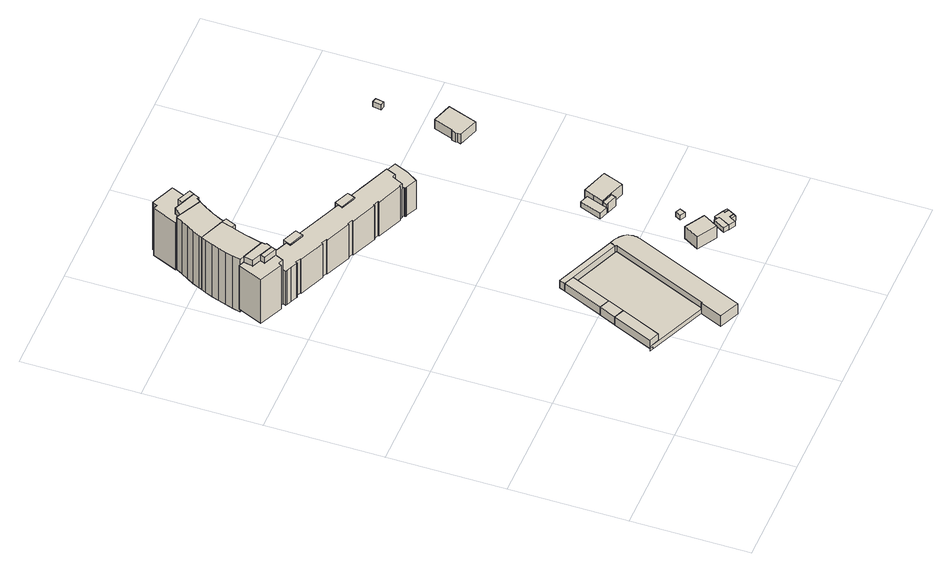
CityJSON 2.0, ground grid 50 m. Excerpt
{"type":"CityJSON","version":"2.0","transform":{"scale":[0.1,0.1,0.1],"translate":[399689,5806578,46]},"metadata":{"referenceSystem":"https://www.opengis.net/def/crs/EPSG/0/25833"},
"CityObjects":{
"building1":{"type":"Building","attributes":{"Gemeindeschluessel":"11000009","BezugspunktDach":"2200","function":"51009_1610","measuredHeight":4.31,"storeysAboveGround":0},"address":[{"country":"Germany","locality":"Berlin"}],"geometry":[{"type":"Solid","lod":"1","boundaries":[[[[0,1,2,3]],[[4,5,6,7]],[[4,7,3,2]],[[5,4,2,1]],[[6,5,1,0]],[[7,6,0,3]]]]}]},
"building2":{"type":"Building","attributes":{"Gemeindeschluessel":"11000009","function":"31001_3211"},"address":[{"country":"Germany","locality":"Berlin","thoroughfareNumber":"17 (3)","thoroughfareName":"Uranusstraße"}],"children":["building2-1","building2-2","building2-3","building2-4"]},
"building2-1":{"type":"BuildingPart","attributes":{"BezugspunktDach":"2200","measuredHeight":2.23,"storeysAboveGround":1},"parents":["building2"],"geometry":[{"type":"MultiSurface","lod":"1","boundaries":[[[8,9,10,11,12,13,14,15,16]],[[17,18,19,20,21,22,23,24,25]],[[17,25,26,27,28]],[[18,17,15,28,29,14]],[[19,18,14,13]],[[20,19,30,31]],[[21,20,12,11]],[[25,24,8,16]],[[28,27,26,16,15,32]],[[14,29,28,15]],[[31,30,13,12,33]],[[34,22,21,11,10]],[[22,10,9,23]],[[23,9,8,24]]]}]},
"building2-2":{"type":"BuildingPart","attributes":{"BezugspunktDach":"2200","measuredHeight":4.25,"storeysAboveGround":1},"parents":["building2"],"geometry":[{"type":"Solid","lod":"1","boundaries":[[[[1,35,36,2]],[[37,31,30,38]],[[37,38,2,36]],[[31,37,36,35]],[[30,13,12,31,35,1]],[[38,30,1,2]],[[31,12,13,30]]]]}]},
"building2-3":{"type":"BuildingPart","attributes":{"BezugspunktDach":"2200","measuredHeight":4.54,"storeysAboveGround":1},"parents":["building2"],"geometry":[{"type":"MultiSurface","lod":"1","boundaries":[[[39,0,3,40]],[[41,29,28,27]],[[41,27,40,3]],[[29,41,3,0]],[[28,15,14,29,0,39]],[[16,15,39,40]],[[29,14,15,28]],[[27,28,15,16]]]}]},
"building2-4":{"type":"BuildingPart","attributes":{"BezugspunktDach":"2200","measuredHeight":5.59,"storeysAboveGround":1},"parents":["building2"],"geometry":[{"type":"MultiSurface","lod":"1","boundaries":[[[42,43,44,45,46,47,48,49,50,51,52,53,54,55,56,57,58,59,60,61,62,63,64,65,66,67,68,69,70,71,72]],[[24,23,22,21,73,74,75,76,77,78,79,80,81,82,83,84,85,86,87,88,89,90,91,92,93,94,95,96,97,98,99]],[[24,99,72,71]],[[23,9,8,71,70]],[[10,9,70,69]],[[21,22,69,68],[21,11,10,22]],[[73,21,68,67]],[[74,73,67,66]],[[75,74,66,65]],[[76,75,65,64]],[[77,76,64,63]],[[78,77,63,62]],[[79,78,62,61]],[[80,79,61,60]],[[81,80,60,59]],[[82,81,59,58]],[[83,82,58,57]],[[84,83,57,56]],[[85,84,56,55]],[[86,85,55,54]],[[87,86,54,53]],[[88,87,53,52]],[[89,88,52,51]],[[90,89,51,50]],[[91,90,50,49]],[[92,91,49,48]],[[93,92,48,47]],[[94,93,47,46]],[[95,94,46,45]],[[96,95,45,44]],[[97,96,44,43]],[[98,97,43,42]],[[99,98,42,72]],[[24,8,9,23]],[[22,23,9,10]],[[11,21,22,10]]]}]},
"building3":{"type":"Building","attributes":{"Gemeindeschluessel":"11000009","BezugspunktDach":"2200","function":"51009_1610","measuredHeight":4,"storeysAboveGround":0},"address":[{"country":"Germany","locality":"Berlin"}],"geometry":[{"type":"Solid","lod":"1","boundaries":[[[[100,68,67,101,102]],[[103,104,105,33,106]],[[103,106,102,101]],[[104,103,101,67]],[[105,104,67,68]],[[33,105,68,100]],[[106,33,100,102]]]]}]},
"building4":{"type":"Building","attributes":{"Gemeindeschluessel":"11000009","function":"31001_1010"},"address":[{"country":"Germany","locality":"Berlin","thoroughfareNumber":"208, 210","thoroughfareName":"Ortolfstraße"},{"country":"Germany","locality":"Berlin","thoroughfareNumber":"11, 13, 15, 17, 19, 21","thoroughfareName":"Siriusstraße"}],"children":["building4-1","building4-2","building4-3","building4-4","building4-5","building4-6","building4-7","building4-8","building4-9","building4-10","building4-11","building4-12","building4-13"]},
"building4-1":{"type":"BuildingPart","attributes":{"BezugspunktDach":"2200","measuredHeight":28.2,"storeysAboveGround":9},"parents":["building4"],"geometry":[{"type":"Solid","lod":"1","boundaries":[[[[107,108,109,110,111,112,113,114,115,116,117,118,119,120,121,122,123]],[[124,125,126,127,128,129,130,131,132,133,134,135,136,137,138,139,140]],[[124,140,123,122]],[[125,124,122,121]],[[126,125,121,120]],[[127,126,120,119]],[[128,127,119,118]],[[129,128,118,117]],[[132,131,115,114]],[[133,132,114,113]],[[134,133,113,112]],[[135,134,112,111]],[[136,135,111,110]],[[137,136,110,109]],[[138,137,109,108]],[[140,139,107,123],[141,142,143,144]],[[130,129,117,116]],[[131,130,116,115]],[[139,138,108,107]],[[143,142,141,144]]]]}]},
"building4-2":{"type":"BuildingPart","attributes":{"BezugspunktDach":"2200","measuredHeight":28.29,"storeysAboveGround":9},"parents":["building4"],"geometry":[{"type":"MultiSurface","lod":"1","boundaries":[[[145,146,147,148,149,150,151]],[[139,138,152,153,154,155,156]],[[144,157,151,150]],[[139,156,158,159,141]],[[108,107,150,149]],[[152,138,149,148]],[[153,152,148,147]],[[160,161,147,146]],[[154,153,162,163]],[[156,155,164,159,157,165,166,145,151]],[[141,159,158,157,144]],[[138,139,107,108]],[[163,162,161,160]],[[155,154,146,145]],[[166,165,157,159,164]]]}]},
"building4-3":{"type":"BuildingPart","attributes":{"BezugspunktDach":"2200","measuredHeight":28.2,"storeysAboveGround":9},"parents":["building4"],"geometry":[{"type":"MultiSurface","lod":"1","boundaries":[[[167,168,169,116,115]],[[130,170,171,172,131]],[[170,130,116,169],[170,169,116,130]],[[171,170,169,168]],[[172,171,168,167]],[[131,172,167,115]],[[130,131,115,116]]]}]},
"building4-4":{"type":"BuildingPart","attributes":{"BezugspunktDach":"2200","measuredHeight":28.73,"storeysAboveGround":9},"parents":["building4"],"geometry":[{"type":"MultiSurface","lod":"1","boundaries":[[[173,146,145,174]],[[155,154,175,176]],[[165,177,174,145]],[[155,176,178,179,164]],[[180,146,145,181,145,146]],[[175,154,146,173],[182,183,160,163]],[[176,175,184,185,179,177,186,173,174]],[[164,179,178,177,165]],[[154,155,181,145,146,180]],[[160,183,182,163]],[[186,177,179,185,184]]]}]},
"building4-5":{"type":"BuildingPart","attributes":{"BezugspunktDach":"2200","measuredHeight":28.19,"storeysAboveGround":9},"parents":["building4"],"geometry":[{"type":"MultiSurface","lod":"1","boundaries":[[[169,187,188,189,190,191,192,193,194,195,196,197,198,199,200,201,202,203,204,117]],[[205,206,207,208,209,210,211,212,213,214,215,216,217,218,219,220,221,222,170,129]],[[205,129,117,204]],[[206,205,204,203]],[[207,206,203,202]],[[208,207,202,201]],[[209,208,201,200]],[[210,223,224,200,199]],[[212,211,198,197]],[[213,212,197,196]],[[214,213,196,195]],[[215,214,195,194]],[[216,215,194,193]],[[217,216,193,192]],[[218,217,192,191]],[[219,218,191,190]],[[220,219,190,189]],[[221,220,189,188]],[[222,221,188,187]],[[170,222,187,169]],[[209,224,223,210]],[[211,210,199,198]],[[225,129,226,130,116,117]],[[170,169,116,130]]]}]},
"building4-6":{"type":"BuildingPart","attributes":{"BezugspunktDach":"2200","measuredHeight":28.28,"storeysAboveGround":9},"parents":["building4"],"geometry":[{"type":"MultiSurface","lod":"1","boundaries":[[[227,228,229,230,231,232,233,234,235]],[[236,237,238,239,240,241,242,211,210]],[[243,223,235,234]],[[237,244,243,234,233]],[[239,238,232,231]],[[240,239,231,230]],[[241,240,230,229]],[[242,241,229,228]],[[211,242,228,227]],[[210,199,198,245,227,235]],[[236,210,246,223,243]],[[236,243,244,237]],[[238,237,233,232]],[[211,245,198,199,210]]]}]},
"building4-7":{"type":"BuildingPart","attributes":{"BezugspunktDach":"2200","measuredHeight":29,"storeysAboveGround":9},"parents":["building4"],"geometry":[{"type":"MultiSurface","lod":"1","boundaries":[[[247,248,249,250,251]],[[252,253,254,238,237]],[[255,244,256,251,250]],[[257,255,250,249]],[[254,253,249,248]],[[238,254,248,247]],[[237,233,232,238,247,251]],[[252,237,256,244,255]],[[258,253,252,259,255,257]],[[238,232,233,237]]]}]},
"building4-8":{"type":"BuildingPart","attributes":{"BezugspunktDach":"2200","measuredHeight":15.2,"storeysAboveGround":9},"parents":["building4"],"geometry":[{"type":"MultiSurface","lod":"1","boundaries":[[[260,261,262,263,264,265,266,267,268,269,270,271,272,273,274]],[[275,276,277,278,279,280,281,282,283,284,285,286,287,288,289]],[[278,277,271,270]],[[279,278,270,269]],[[280,279,269,268]],[[281,280,268,267]],[[282,281,267,266]],[[283,282,266,265]],[[284,283,265,264]],[[285,284,264,263]],[[286,285,263,262]],[[287,286,262,261]],[[288,287,261,260]],[[289,288,260,274]],[[289,274,273,275]],[[290,276,275,273,272]],[[291,277,276,292,272,271]]]}]},
"building4-9":{"type":"BuildingPart","attributes":{"BezugspunktDach":"2200","measuredHeight":18.61,"storeysAboveGround":9},"parents":["building4"],"geometry":[{"type":"MultiSurface","lod":"1","boundaries":[[[293,294,295,296,297,298]],[[299,300,301,302,303,304]],[[299,305,306,304,298,297]],[[300,299,297,296]],[[301,300,296,295]],[[307,302,301,295,294]],[[308,307,302,294,293]],[[304,306,308,309,293,298]],[[304,306,305,299]],[[310,311,302,303,308]],[[303,309,308,306,304]]]}]},
"building4-10":{"type":"BuildingPart","attributes":{"BezugspunktDach":"2200","measuredHeight":18.28,"storeysAboveGround":9},"parents":["building4"],"geometry":[{"type":"MultiSurface","lod":"1","boundaries":[[[312,313,314,315,316,317,318,319,320,321,322,323,324,325,326,327,328,329,330,331,332,333,334,335,336,337,338,339,340,341,307,308,306,305,342,343,344,345,346,347,348,349,350,161,183,351,352]],[[353,182,162,354,355,356,357,358,359,360,361,362,363,364,310,311,365,366,367,368,369,370,371,372,373,374,375,376,377,378,379,380,381,382,383,384,385,386,387,388,389,390,391,392,393,394,395]],[[353,395,352,351]],[[354,162,161,350]],[[355,354,350,349]],[[356,355,349,348]],[[357,356,348,347]],[[358,357,396,397]],[[359,358,397,398]],[[360,359,398,399]],[[361,360,344,343]],[[362,361,343,342]],[[363,362,342,305]],[[364,363,305,299,304,306]],[[310,364,306,304,303,308]],[[365,311,307,341]],[[366,365,341,340]],[[367,366,340,339]],[[368,367,277,276,272,271,339,338]],[[400,273,272,292,338,337]],[[369,368,276,275]],[[274,273,337,336]],[[370,369,401,275,289]],[[371,370,336,335]],[[372,371,335,334]],[[373,372,334,333]],[[374,373,333,332]],[[375,374,332,331]],[[376,375,331,330]],[[377,376,330,329]],[[378,377,329,328]],[[379,378,328,327]],[[380,379,327,326]],[[381,380,326,325]],[[382,381,325,324]],[[383,382,324,323]],[[384,383,323,322]],[[385,384,322,321]],[[386,385,321,320]],[[387,386,320,319]],[[388,387,319,318]],[[389,388,318,317]],[[390,389,317,316]],[[391,390,316,315]],[[392,391,315,314]],[[393,392,314,313]],[[394,393,313,312]],[[395,394,312,352]],[[353,402,351,183,182]],[[162,163,160,161]],[[182,183,160,163]],[[397,396,347,346]],[[398,397,346,345,403]],[[399,398,345,344]],[[306,304,299,305]],[[308,303,304,306]],[[311,310,308,307]],[[271,272,276,277]],[[275,276,292,272,273,400]],[[289,275,401,273,274]]]}]},
"building4-11":{"type":"BuildingPart","attributes":{"BezugspunktDach":"2200","measuredHeight":23.44,"storeysAboveGround":9},"parents":["building4"],"geometry":[{"type":"MultiSurface","lod":"1","boundaries":[[[404,405,406,186,177,165,157,144,143,407,408]],[[409,142,141,159,164,179,185,410,411,412,413]],[[409,413,408,407]],[[142,409,407,143]],[[410,185,183,186,406],[182,353,351,183]],[[411,410,406,405]],[[412,411,405,404]],[[413,412,404,408]],[[141,142,143,144]],[[159,141,144,157]],[[164,159,414,157,165]],[[179,164,165,177]],[[185,179,177,186]],[[351,353,182,183]]]}]},
"building4-12":{"type":"BuildingPart","attributes":{"BezugspunktDach":"2200","measuredHeight":19.5,"storeysAboveGround":9},"parents":["building4"],"geometry":[{"type":"MultiSurface","lod":"1","boundaries":[[[415,416,417,418]],[[419,420,398,397]],[[419,396,347,346,418,417]],[[420,419,417,416]],[[398,345,344,399,420,416,415]],[[346,345,415,418]],[[397,346,347,396]],[[399,344,345,398]],[[397,398,345,346]]]}]},
"building4-13":{"type":"BuildingPart","attributes":{"BezugspunktDach":"2200","measuredHeight":25.39,"storeysAboveGround":9},"parents":["building4"],"geometry":[{"type":"MultiSurface","lod":"1","boundaries":[[[224,223,243,244,255,257,421,422,423,424,425,426,427,428]],[[429,430,431,432,433,434,435,253,252,237,236,210,209,436]],[[429,436,428,427]],[[430,429,427,426]],[[431,430,426,425]],[[432,431,425,424]],[[433,432,424,423]],[[434,433,423,422]],[[435,434,422,421]],[[253,435,421,257]],[[253,257,253,252]],[[237,252,255,252,237,244]],[[210,236,210,223]],[[209,210,209,224]],[[436,209,224,428]],[[252,253,257,255,437]],[[236,237,244,243]],[[438,243,223,210,236]],[[223,224,209,210]]]}]},
"building5":{"type":"Building","attributes":{"Gemeindeschluessel":"11000009","BezugspunktDach":"2200","function":"31001_1010","measuredHeight":7.72,"storeysAboveGround":1},"address":[{"country":"Germany","locality":"Berlin","thoroughfareNumber":"8A","thoroughfareName":"Otterstraße"}],"geometry":[{"type":"Solid","lod":"1","boundaries":[[[[439,440,441,442,443]],[[444,445,446,447,448]],[[444,448,443,442]],[[445,444,442,441]],[[446,445,441,440]],[[447,446,440,439]],[[448,447,439,443]]]]}]},
"building6":{"type":"Building","attributes":{"Gemeindeschluessel":"11000009","BezugspunktDach":"2200","function":"31001_2000","measuredHeight":2.41,"storeysAboveGround":1},"address":[{"country":"Germany","locality":"Berlin","thoroughfareNumber":"8 (3)","thoroughfareName":"Otterstraße"}],"geometry":[{"type":"Solid","lod":"1","boundaries":[[[[449,450,451,452,453]],[[454,455,456,457,458]],[[454,458,453,452]],[[455,454,452,451]],[[456,455,451,450]],[[457,456,450,449]],[[458,457,449,453]]]]}]},
"building7":{"type":"Building","attributes":{"Gemeindeschluessel":"11000009","BezugspunktDach":"2200","function":"31001_2000","measuredHeight":2.46,"storeysAboveGround":1},"address":[{"country":"Germany","locality":"Berlin","thoroughfareNumber":"8 (1)","thoroughfareName":"Otterstraße"}],"geometry":[{"type":"Solid","lod":"1","boundaries":[[[[459,460,461,462,463,464,465,466,451,450,449]],[[467,468,469,470,471,472,473,474,475,476,477]],[[467,477,449,450]],[[468,467,450,451]],[[469,468,451,466]],[[470,469,466,465]],[[471,470,465,464]],[[472,471,464,463]],[[473,472,463,462]],[[474,473,462,461]],[[475,474,461,460]],[[476,475,460,459]],[[477,476,459,449]]]]}]},
"building8":{"type":"Building","attributes":{"Gemeindeschluessel":"11000009","BezugspunktDach":"2200","function":"51009_1610","measuredHeight":2.46,"storeysAboveGround":0},"address":[{"country":"Germany","locality":"Berlin"}],"geometry":[{"type":"Solid","lod":"1","boundaries":[[[[478,462,461,460]],[[474,473,479,475]],[[474,475,460,461]],[[473,474,461,462]],[[479,473,462,478]],[[475,479,478,460]]]]}]},
"building9":{"type":"Building","attributes":{"Gemeindeschluessel":"11000009","BezugspunktDach":"2200","function":"31001_2143","measuredHeight":2.37,"storeysAboveGround":1},"address":[{"country":"Germany","locality":"Berlin","thoroughfareNumber":"6 (3)","thoroughfareName":"Otterstraße"}],"geometry":[{"type":"Solid","lod":"1","boundaries":[[[[480,481,482,483]],[[484,485,486,487]],[[484,487,483,482]],[[485,484,482,481]],[[486,485,481,480]],[[487,486,480,483]]]]}]},
"building10":{"type":"Building","attributes":{"Gemeindeschluessel":"11000009","BezugspunktDach":"2200","function":"31001_2463","measuredHeight":2.93,"storeysAboveGround":1},"address":[{"country":"Germany","locality":"Berlin","thoroughfareNumber":"2 (1)","thoroughfareName":"Brigittenweg"}],"geometry":[{"type":"Solid","lod":"1","boundaries":[[[[488,489,490,491]],[[492,493,494,495]],[[492,495,491,490]],[[493,492,490,489]],[[494,493,489,488]],[[495,494,488,491]]]]}]},
"building11":{"type":"Building","attributes":{"Gemeindeschluessel":"11000009","BezugspunktDach":"2200","function":"51009_1610","measuredHeight":2.4,"storeysAboveGround":0},"address":[{"country":"Germany","locality":"Berlin"}],"geometry":[{"type":"Solid","lod":"1","boundaries":[[[[463,496,465,464]],[[497,498,499,500]],[[497,500,464,465]],[[498,497,465,496]],[[499,498,496,463]],[[500,499,463,464]]]]}]},
"building12":{"type":"Building","attributes":{"Gemeindeschluessel":"11000009","function":"31001_1010"},"address":[{"country":"Germany","locality":"Berlin","thoroughfareNumber":"2","thoroughfareName":"Brigittenweg"}],"children":["building12-1","building12-2"]},
"building12-1":{"type":"BuildingPart","attributes":{"BezugspunktDach":"2200","measuredHeight":6.11,"storeysAboveGround":1},"parents":["building12"],"geometry":[{"type":"Solid","lod":"1","boundaries":[[[[501,502,503,504,505,506,507]],[[508,509,510,511,512,513,514]],[[508,514,507,506]],[[509,508,506,505]],[[510,509,505,504]],[[511,510,504,503]],[[512,511,503,502]],[[513,512,502,501]],[[514,513,501,507],[514,515,516,513]],[[515,514,513,516]]]]}]},
"building12-2":{"type":"BuildingPart","attributes":{"BezugspunktDach":"2200","measuredHeight":4.89,"storeysAboveGround":1},"parents":["building12"],"geometry":[{"type":"MultiSurface","lod":"1","boundaries":[[[517,518,516,515,519]],[[514,513,520,521,522]],[[514,522,519,515]],[[520,513,516,518]],[[521,520,518,517]],[[522,521,517,519]],[[523,513,514,515,516]]]}]},
"building13":{"type":"Building","attributes":{"Gemeindeschluessel":"11000009","BezugspunktDach":"2200","function":"31001_1010","measuredHeight":6.05,"storeysAboveGround":1},"address":[{"country":"Germany","locality":"Berlin","thoroughfareNumber":"1","thoroughfareName":"Brigittenweg"}],"geometry":[{"type":"Solid","lod":"1","boundaries":[[[[524,525,526,527,528,529,530,531]],[[532,533,534,535,536,537,538,539]],[[532,539,531,530]],[[533,532,530,529]],[[534,533,529,528]],[[535,534,528,527]],[[536,535,527,526]],[[537,536,526,525]],[[538,537,525,524]],[[539,538,524,531]]]]}]},
"building14":{"type":"Building","attributes":{"Gemeindeschluessel":"11000009","BezugspunktDach":"2200","function":"31001_1313","measuredHeight":2.7,"storeysAboveGround":1},"address":[{"country":"Germany","locality":"Berlin","thoroughfareNumber":"219 (1)","thoroughfareName":"Ortolfstraße"}],"geometry":[{"type":"Solid","lod":"1","boundaries":[[[[540,541,542,543]],[[544,545,546,547]],[[544,547,543,542]],[[545,544,542,541]],[[546,545,541,540]],[[547,546,540,543]]]]}]}
},
"vertices":[
[519,403,63],[549,474,63],[505,493,63],[475,422,63],[505,493,20],[549,474,20],[519,403,20],[475,422,20],
[661,138,28],[667,136,28],[844,552,28],[839,555,28],[621,647,28],[549,474,28],[519,403,28],[444,232,28],[401,249,28],[444,232,6],[519,403,6],[549,474,6],[621,647,6],[839,555,6],[844,552,6],[667,136,6],[661,138,6],[401,249,6],[401,249,24],[401,249,18],[444,232,18],[519,403,18],[549,474,21],[621,647,21],[444,232,21],[621,647,22],[844,552,23],
[621,647,63],[579,666,63],[579,666,21],[505,493,21],
[444,232,63],[401,249,63],[475,422,18],
[707,5,62],[911,483,62],[912,488,62],[914,492,62],[915,497,62],[915,502,62],[916,506,62],[916,511,62],[915,516,62],[915,520,62],[913,525,62],[912,530,62],[910,534,62],[908,538,62],[906,543,62],[903,546,62],[899,551,62],[894,555,62],[889,559,62],[884,563,62],[879,567,62],[873,570,62],[867,573,62],[862,575,62],[856,577,62],[850,579,62],[839,555,62],[844,552,62],[667,136,62],[661,138,62],[621,43,62],[850,579,6],[856,577,6],[862,575,6],[867,573,6],[873,570,6],[879,567,6],[884,563,6],[889,559,6],[894,555,6],[899,551,6],[903,546,6],[906,543,6],[908,538,6],[910,534,6],[912,530,6],[913,525,6],[915,520,6],[915,516,6],[916,511,6],[916,506,6],[915,502,6],[915,497,6],[914,492,6],[912,488,6],[911,483,6],[707,5,6],[621,43,6],
[621,647,62],[589,690,62],[579,666,62],[589,690,22],[850,579,22],[839,555,22],[579,666,22],
[72,1793,288],[168,1754,288],[169,1762,288],[175,1785,288],[181,1808,288],[187,1829,288],[194,1849,288],[201,1870,288],[208,1890,288],[222,1937,288],[116,1981,288],[106,1961,288],[93,1929,288],[82,1898,288],[71,1865,288],[62,1833,288],[53,1800,288],[62,1833,6],[71,1865,6],[82,1898,6],[93,1929,6],[106,1961,6],[116,1981,6],[222,1937,6],[208,1890,6],[201,1870,6],[194,1849,6],[187,1829,6],[181,1808,6],[175,1785,6],[169,1762,6],[168,1754,6],[72,1793,6],[53,1800,6],[72,1793,25],[53,1800,25],[53,1800,260],[72,1793,260],
[102,1736,289],[159,1711,289],[170,1735,289],[165,1739,289],[168,1754,289],[72,1793,289],[65,1752,289],[165,1739,6],[170,1735,6],[159,1711,6],[102,1736,6],[65,1752,6],[65,1752,260],[65,1752,201],[65,1752,25],[159,1711,209],[170,1735,209],[170,1735,26],[159,1711,26],[102,1736,25],[102,1736,260],[102,1736,143],
[225,1883,288],[244,1928,288],[228,1935,288],[228,1935,6],[244,1928,6],[225,1883,6],
[151,1691,289],[95,1715,289],[151,1691,6],[95,1715,6],[95,1715,260],[95,1715,172],[95,1715,25],[159,1711,281],[102,1736,218],[151,1691,26],[151,1691,209],[151,1691,172],[151,1691,25],[151,1691,260],
[236,1952,288],[245,1969,288],[254,1986,288],[263,2003,288],[265,2006,288],[267,2009,288],[269,2012,288],[272,2017,288],[275,2022,288],[278,2027,288],[288,2042,288],[296,2054,288],[204,2101,288],[187,2109,288],[169,2081,288],[152,2052,288],[135,2022,288],[120,1992,288],[120,1992,6],[135,2022,6],[152,2052,6],[169,2081,6],[187,2109,6],[204,2101,6],[296,2054,6],[288,2042,6],[278,2027,6],[275,2022,6],[272,2017,6],[269,2012,6],[267,2009,6],[265,2006,6],[263,2003,6],[254,1986,6],[245,1969,6],[236,1952,6],[204,2101,260],[187,2109,260],[116,1981,211],[134,1974,6],
[296,2054,289],[298,2056,289],[308,2071,289],[316,2067,289],[325,2089,289],[326,2091,289],[265,2116,289],[229,2131,289],[204,2101,289],[229,2131,6],[265,2116,6],[326,2091,6],[325,2089,6],[316,2067,6],[308,2071,6],[298,2056,6],[229,2131,260],[265,2116,260],[296,2054,217],[204,2101,135],
[326,2091,291],[335,2112,291],[325,2116,291],[276,2137,291],[265,2116,291],[276,2137,6],[325,2116,6],[335,2112,6],[276,2137,260],[265,2116,141],[325,2116,260],[325,2116,151],[276,2137,168],
[742,1385,182],[740,1380,182],[739,1378,182],[741,1377,182],[742,1376,182],[743,1377,182],[794,1354,182],[825,1401,182],[851,1462,182],[811,1479,182],[805,1465,182],[788,1473,182],[771,1431,182],[756,1436,182],[734,1388,182],[756,1436,30],[771,1431,30],[788,1473,30],[805,1465,30],[811,1479,30],[851,1462,30],[825,1401,30],[794,1354,30],[743,1377,30],[742,1376,30],[741,1377,30],[739,1378,30],[740,1380,30],[742,1385,30],[734,1388,30],[771,1431,152],[788,1473,38],[771,1431,144],
[595,1532,213],[603,1552,213],[608,1566,213],[544,1593,213],[539,1579,213],[532,1559,213],[539,1579,31],[544,1593,31],[608,1566,31],[603,1552,31],[595,1532,31],[532,1559,31],[539,1579,209],[532,1559,209],[603,1552,209],[595,1532,209],[595,1532,143],[595,1532,26],[603,1552,26],
[135,1638,209],[156,1629,209],[184,1617,209],[184,1616,209],[185,1616,209],[187,1615,209],[188,1618,209],[190,1623,209],[213,1612,209],[211,1608,209],[320,1561,209],[322,1565,209],[346,1555,209],[344,1551,209],[453,1504,209],[455,1509,209],[478,1499,209],[476,1494,209],[585,1447,209],[587,1452,209],[610,1442,209],[608,1437,209],[717,1390,209],[719,1395,209],[734,1388,209],[756,1436,209],[771,1431,209],[788,1473,209],[757,1486,209],[660,1527,209],[488,1601,209],[423,1629,209],[339,1666,209],[331,1647,209],[267,1674,209],[275,1693,209],[198,1727,209],[177,1736,209],[172,1738,209],[134,1655,209],[128,1641,209],[134,1655,26],[172,1738,26],[177,1736,26],[198,1727,26],[275,1693,26],[267,1674,26],[331,1647,26],[339,1666,26],[423,1629,26],[488,1601,26],[539,1579,26],[532,1559,26],[660,1527,26],[757,1486,26],[788,1473,26],[771,1431,26],[756,1436,26],[734,1388,26],[719,1395,26],[717,1390,26],[608,1437,26],[610,1442,26],[587,1452,26],[585,1447,26],[476,1494,26],[478,1499,26],[455,1509,26],[453,1504,26],[344,1551,26],[346,1555,26],[322,1565,26],[320,1561,26],[211,1608,26],[213,1612,26],[190,1623,26],[188,1618,26],[187,1615,26],[185,1616,26],[184,1616,26],[184,1617,26],[156,1629,26],[135,1638,26],[128,1641,26],[275,1693,28],[267,1674,28],[331,1647,28],[339,1666,28],[756,1436,105],[756,1436,167],[134,1655,72],[331,1647,153],
[106,1651,260],[112,1664,260],[134,1655,260],[49,1802,260],[3,1696,260],[49,1802,25],[134,1655,25],[112,1664,25],[106,1651,25],[3,1696,25],[65,1752,143],
[331,1647,216],[344,1680,216],[281,1707,216],[267,1674,216],[281,1707,28],[344,1680,28],
[347,2167,260],[355,2186,260],[357,2190,260],[257,2233,260],[255,2229,260],[247,2211,260],[228,2218,260],[183,2111,260],[228,2218,6],[247,2211,6],[255,2229,6],[257,2233,6],[357,2190,6],[355,2186,6],[347,2167,6],[183,2111,6],[276,2137,94],[229,2131,147],
[1048,218,92],[1067,250,92],[1086,282,92],[1003,331,92],[965,267,92],[1003,331,29],[1086,282,29],[1067,250,29],[1048,218,29],[965,267,29],
[1108,191,51],[1136,239,51],[1127,245,51],[1115,252,51],[1087,203,51],[1115,252,27],[1127,245,27],[1136,239,27],[1108,191,27],[1087,203,27],
[1136,175,51],[1147,194,51],[1153,204,51],[1171,194,51],[1185,219,51],[1168,229,51],[1172,237,51],[1135,258,51],[1136,239,26],[1127,245,26],[1135,258,26],[1172,237,26],[1168,229,26],[1185,219,26],[1171,194,26],[1153,204,26],[1147,194,26],[1136,175,26],[1108,191,26],
[1164,183,51],[1164,183,26],
[1110,370,55],[1122,395,55],[1100,405,55],[1088,381,55],[1100,405,31],[1122,395,31],[1110,370,31],[1088,381,31],
[1022,658,63],[1055,750,63],[1018,764,63],[984,671,63],[1018,764,34],[1055,750,34],[1022,658,34],[984,671,34],
[1190,227,51],[1172,237,27],[1190,227,27],[1185,219,27],[1168,229,27],
[1078,660,88],[1140,639,88],[1156,682,88],[1171,725,88],[1060,763,88],[1044,720,88],[1029,677,88],[1044,720,33],[1060,763,33],[1171,725,33],[1156,682,33],[1140,639,33],[1078,660,33],[1029,677,33],[1029,677,82],[1078,660,82],
[1029,655,82],[1071,640,82],[1022,658,82],[1071,640,33],[1029,655,33],[1022,658,33],[1078,660,55],
[1271,1288,80],[1314,1411,80],[1229,1440,80],[1201,1359,80],[1194,1357,80],[1188,1339,80],[1191,1333,80],[1186,1318,80],[1191,1333,30],[1188,1339,30],[1194,1357,30],[1201,1359,30],[1229,1440,30],[1314,1411,30],[1271,1288,30],[1186,1318,30],
[1278,1666,51],[1284,1702,51],[1265,1706,51],[1259,1669,51],[1265,1706,24],[1284,1702,24],[1278,1666,24],[1259,1669,24]
]}
